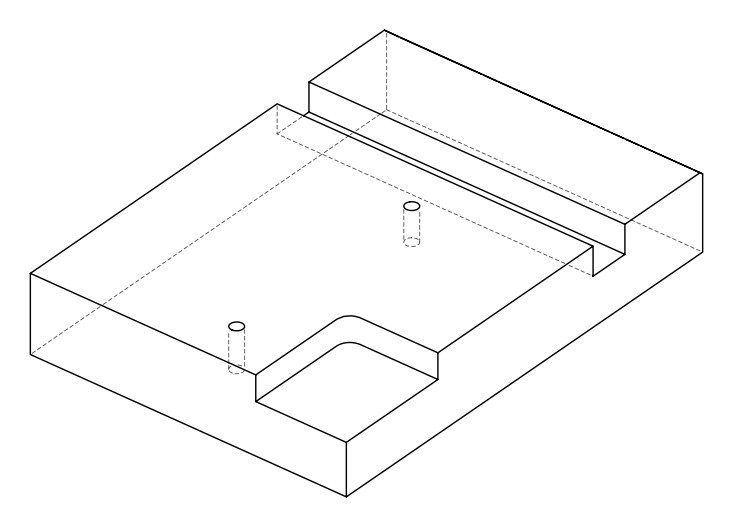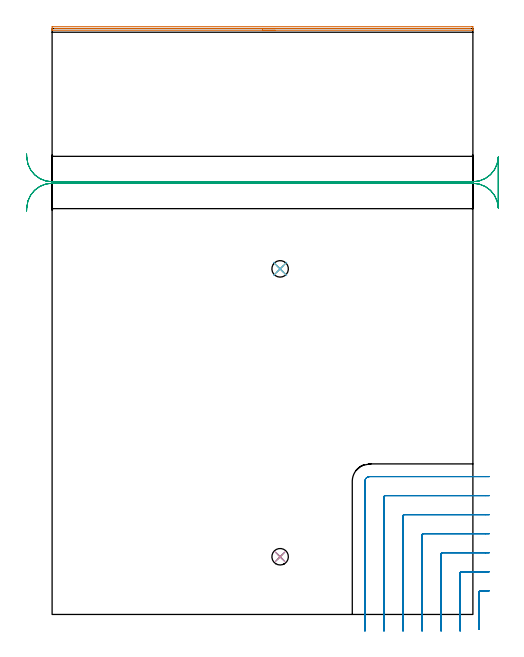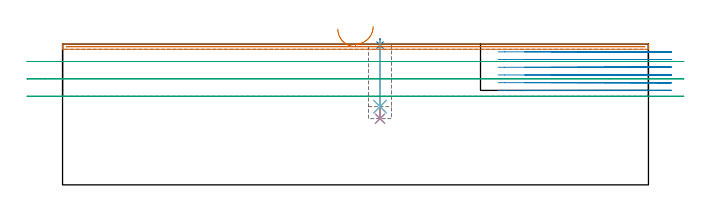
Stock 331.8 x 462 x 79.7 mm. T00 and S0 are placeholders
(PLAN: 9 operations, 7 tool changes, 23.4 min)
(1 SPOT_DRILL | STEP1POCKET | NXT0321_9005460120000 | 0.03 min | 3 mm3)
(2 SPOT_DRILL_1 | STEP1POCKET_1 | NXT0321_9005460120000 | 0.03 min | 2 mm3)
(3 DRILL_BLIND_HOLE_INTO_CENTER | STEP1POCKET | NXT0301_055 | 0.18 min | 2262 mm3)
(4 DRILL_TO_ENLARGE_BLIND_HOLE | STEP1POCKET | UGT0301_374 | 0.18 min | 3316 mm3)
(5 DRILL_BLIND_HOLE_INTO_CENTER_1 | STEP1POCKET_1 | NXT0301_055 | 0.15 min | 1887 mm3)
(6 DRILL_TO_ENLARGE_BLIND_HOLE_1 | STEP1POCKET_1 | UGT0301_374 | 0.15 min | 2792 mm3)
(7 AREA_MILL | FG_CHAMFER_SURFACE | UGT0205_001 | 5.44 min | 1395 mm3)
(8 MILL_CORNER_NOTCH_RECTANGULAR | CORNER_NOTCH_RECTANGULAR | UGT0201_136 | Follow Part, ap 5, ae 75% | 11.95 min | 294717 mm3)
(9 MILL_RECTANGULAR_SLOT | SLOT_RECTANGULAR | UGT0201_019 | Follow Part, ap 10, ae 75% | 5.33 min | 403499 mm3)
(TOOL NXT0321_9005460120000 | NC Spot Drill, 142deg, 12mm, Carbide, Uncoated | D12 PA142 FL30 Z2)
(TOOL NXT0301_055 | Carbide Drill 8.4mm [860.1-0840-042A1-MM 2214] | D8.4 PA140 FL61 Z2)
(TOOL UGT0301_374 | Twist Drill Flat Bottom 13 mm | D13 PA180 FL101 Z2)
(TOOL UGT0205_001 | Chamfer Mill 20 x 3 x 45 deg. | D20 FL50 Z2)
(TOOL UGT0201_136 | Carbide End Mill 20.0 | D20 FL30 Z4)
(TOOL UGT0201_019 | End mill 40 mm | D40 FL63 Z6)
(OP 1 SPOT_DRILL)
G17 G21 G94 G90
T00 M6
G54
G17 G0 G90 X179.8 Y45.5 S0 M3
G43 Z89.7 H0
G94 G81 G98 Z79.14 F250. R82.7
G80
M5
M2
(OP 2 SPOT_DRILL_1)
G17 G21 G94 G90
T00 M6
G54
G17 G0 G90 X179.8 Y272.5 S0 M3
G43 Z89.7 H0
G94 G81 G98 Z79.14 F250. R82.7
G80
M5
M2
(OP 3 DRILL_BLIND_HOLE_INTO_CENTER)
G17 G21 G94 G90
T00 M6
G54
G17 G0 G90 X179.8 Y45.5 S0 M3
G43 Z89.7 H1
G94 G81 G98 Z37.5 F250. R81.7
G80
M5
M2
(OP 4 DRILL_TO_ENLARGE_BLIND_HOLE)
G17 G21 G94 G90
T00 M6
G54
G17 G0 G90 X179.8 Y45.5 S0 M3
G43 Z89.7 H0
G94 G73 G98 Z37.5 F250. Q10.55 R81.7
G80
M5
M2
(OP 5 DRILL_BLIND_HOLE_INTO_CENTER_1)
G17 G21 G94 G90
T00 M6
G54
G17 G0 G90 X179.8 Y272.5 S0 M3
G43 Z89.7 H1
G94 G81 G98 Z44.3 F250. R81.7
G80
M5
M2
(OP 6 DRILL_TO_ENLARGE_BLIND_HOLE_1)
G17 G21 G94 G90
T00 M6
G54
G17 G0 G90 X179.8 Y272.5 S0 M3
G43 Z89.7 H0
G94 G73 G98 Z44.3 F250. Q11.8 R81.7
G80
M5
M2
(OP 7 AREA_MILL)
G17 G21 G94 G90
T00 M6
G54
G17 G0 G90 X175.9 Y460.6 S1061 M3
G43 Z89.7 H0
G94 G1 X175.862 Z88.828 F250.
X175.748 Z87.963
X175.559 Z87.112
X175.297 Z86.28
X174.963 Z85.474
X174.56 Z84.7
X174.091 Z83.964
X173.56 Z83.272
X172.971 Z82.629
X172.328 Z82.04
X171.636 Z81.508
X170.9 Z81.04
X170.126 Z80.637
X169.32 Z80.303
X168.488 Z80.041
X167.636 Z79.852
X166.772 Z79.738
X165.9 Z79.7
X0.172
X0.01 Y460.603 Z79.688
X0.006 Y460.643 Z79.648
X0. Y461.032 Z79.267
Y461.364 Z78.935
Y462.05 Z78.245
Y463.282 Z77.015
X0.002 Y463.491 Z76.805
X0.454 Y463.5 Z76.8
X331.181
X331.347 Y463.499 Z76.801
X331.798 Y463.491 Z76.805
X331.8 Y463.282 Z77.015
Y462.05 Z78.245
Y461.364 Z78.935
Y461.032 Z79.267
X331.794 Y460.643 Z79.648
X331.79 Y460.603 Z79.688
X331.628 Y460.6 Z79.7
X165.9
Y462.014 Z78.286
X3.335
X2.44 Y462.015 Z78.285
X2.406 Y462.017 Z78.283
X2.074 Y462.05 Z78.25
X2.373 Y462.083 Z78.217
X2.406 Y462.084 Z78.216
X3.263 Y462.086 Z78.214
X328.465
X329.36 Y462.085 Z78.215
X329.394 Y462.082 Z78.218
X329.726 Y462.05 Z78.25
X329.427 Y462.017 Z78.283
X329.394 Y462.016 Z78.284
X328.537 Y462.014 Z78.286
X165.9
X165.028 Z78.324
X164.163 Z78.438
X163.312 Z78.627
X162.48 Z78.889
X161.674 Z79.223
X160.9 Z79.626
X160.164 Z80.094
X159.472 Z80.625
X158.829 Z81.215
X158.24 Z81.858
X157.708 Z82.55
X157.24 Z83.286
X156.837 Z84.06
X156.503 Z84.866
X156.241 Z85.698
X156.052 Z86.549
X155.938 Z87.414
X155.9 Z88.286
G0 Z89.7
M5
M2
(OP 8 MILL_CORNER_NOTCH_RECTANGULAR)
G17 G21 G94 G90
T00 M6
G54
G17 G0 G90 X344.8 Y18.7 S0 M3
G43 Z89.7 H0
Z75.333
G94 G1 X341.8 F250.
X337.693 F500.
G3 X336.7 Y17.707 R1.
G1 Y-8.717
Y-11.717 F250.
G0 Z89.7
X344.8 Y33.7
Z75.333
G1 X341.8
X322.693 F500.
G3 X321.7 Y32.707 R1.
G1 Y-10.
Y-13. F250.
G0 Z89.7
X344.8 Y48.7
Z75.333
G1 X341.8
X307.694 F500.
G3 X306.7 Y47.706 R1.
G1 Y-10.
Y-13. F250.
G0 Z89.7
X344.8 Y63.7
Z75.333
G1 X341.8
X292.694 F500.
G3 X291.7 Y62.706 R1.
G1 Y-10.
Y-13. F250.
G0 Z89.7
X344.8 Y78.7
Z75.333
G1 X341.8
X277.695 F500.
G3 X276.7 Y77.705 R1.
G1 Y-10.
Y-13. F250.
G0 Z89.7
X344.8 Y93.7
Z75.333
G1 X341.8
X262.695 F500.
G3 X261.7 Y92.705 R1.
G1 Y-10.
Y-13. F250.
G0 Z89.7
X344.8 Y108.7
Z75.333
G1 X341.8
X250.4 F500.
G3 X246.7 Y105. R3.7
G1 Y-10.
Y-13. F250.
G0 Z89.7
X344.8 Y18.7
Z70.967
G1 X341.8
X337.693 F500.
G3 X336.7 Y17.707 R1.
G1 Y-8.717
Y-11.717 F250.
G0 Z89.7
X344.8 Y33.7
Z70.967
G1 X341.8
X322.693 F500.
G3 X321.7 Y32.707 R1.
G1 Y-10.
Y-13. F250.
G0 Z89.7
X344.8 Y48.7
Z70.967
G1 X341.8
X307.694 F500.
G3 X306.7 Y47.706 R1.
G1 Y-10.
Y-13. F250.
G0 Z89.7
X344.8 Y63.7
Z70.967
G1 X341.8
X292.694 F500.
G3 X291.7 Y62.706 R1.
G1 Y-10.
Y-13. F250.
G0 Z89.7
X344.8 Y78.7
Z70.967
G1 X341.8
X277.695 F500.
G3 X276.7 Y77.705 R1.
G1 Y-10.
Y-13. F250.
G0 Z89.7
X344.8 Y93.7
Z70.967
G1 X341.8
X262.695 F500.
G3 X261.7 Y92.705 R1.
G1 Y-10.
Y-13. F250.
G0 Z89.7
X344.8 Y108.7
Z70.967
G1 X341.8
X250.4 F500.
G3 X246.7 Y105. R3.7
G1 Y-10.
Y-13. F250.
G0 Z89.7
X344.8 Y18.7
Z66.6
G1 X341.8
X337.693 F500.
G3 X336.7 Y17.707 R1.
G1 Y-8.717
Y-11.717 F250.
G0 Z89.7
X344.8 Y33.7
Z66.6
G1 X341.8
X322.693 F500.
G3 X321.7 Y32.707 R1.
G1 Y-10.
Y-13. F250.
G0 Z89.7
X344.8 Y48.7
Z66.6
G1 X341.8
X307.694 F500.
G3 X306.7 Y47.706 R1.
G1 Y-10.
Y-13. F250.
G0 Z89.7
X344.8 Y63.7
Z66.6
G1 X341.8
X292.694 F500.
G3 X291.7 Y62.706 R1.
G1 Y-10.
Y-13. F250.
G0 Z89.7
X344.8 Y78.7
Z66.6
G1 X341.8
X277.695 F500.
G3 X276.7 Y77.705 R1.
G1 Y-10.
Y-13. F250.
G0 Z89.7
X344.8 Y93.7
Z66.6
G1 X341.8
X262.695 F500.
G3 X261.7 Y92.705 R1.
G1 Y-10.
Y-13. F250.
G0 Z89.7
X344.8 Y108.7
Z66.6
G1 X341.8
X250.4 F500.
G3 X246.7 Y105. R3.7
G1 Y-10.
Y-13. F250.
G0 Z89.7
X344.8 Y18.7
Z62.233
G1 X341.8
X337.693 F500.
G3 X336.7 Y17.707 R1.
G1 Y-8.717
Y-11.717 F250.
G0 Z89.7
X344.8 Y33.7
Z62.233
G1 X341.8
X322.693 F500.
G3 X321.7 Y32.707 R1.
G1 Y-10.
Y-13. F250.
G0 Z89.7
X344.8 Y48.7
Z62.233
G1 X341.8
X307.694 F500.
G3 X306.7 Y47.706 R1.
G1 Y-10.
Y-13. F250.
G0 Z89.7
X344.8 Y63.7
Z62.233
G1 X341.8
X292.694 F500.
G3 X291.7 Y62.706 R1.
G1 Y-10.
Y-13. F250.
G0 Z89.7
X344.8 Y78.7
Z62.233
G1 X341.8
X277.695 F500.
G3 X276.7 Y77.705 R1.
G1 Y-10.
Y-13. F250.
G0 Z89.7
X344.8 Y93.7
Z62.233
G1 X341.8
X262.695 F500.
G3 X261.7 Y92.705 R1.
G1 Y-10.
Y-13. F250.
G0 Z89.7
X344.8 Y108.7
Z62.233
G1 X341.8
X250.4 F500.
G3 X246.7 Y105. R3.7
G1 Y-10.
Y-13. F250.
G0 Z89.7
X344.8 Y18.7
Z57.867
G1 X341.8
X337.693 F500.
G3 X336.7 Y17.707 R1.
G1 Y-8.717
Y-11.717 F250.
G0 Z89.7
X344.8 Y33.7
Z57.867
G1 X341.8
X322.693 F500.
G3 X321.7 Y32.707 R1.
G1 Y-10.
Y-13. F250.
G0 Z89.7
X344.8 Y48.7
Z57.867
G1 X341.8
X307.694 F500.
G3 X306.7 Y47.706 R1.
G1 Y-10.
Y-13. F250.
G0 Z89.7
X344.8 Y63.7
Z57.867
G1 X341.8
X292.694 F500.
G3 X291.7 Y62.706 R1.
G1 Y-10.
Y-13. F250.
G0 Z89.7
X344.8 Y78.7
Z57.867
G1 X341.8
X277.695 F500.
G3 X276.7 Y77.705 R1.
G1 Y-10.
Y-13. F250.
G0 Z89.7
X344.8 Y93.7
Z57.867
G1 X341.8
X262.695 F500.
G3 X261.7 Y92.705 R1.
G1 Y-10.
Y-13. F250.
G0 Z89.7
X344.8 Y108.7
Z57.867
G1 X341.8
X250.4 F500.
G3 X246.7 Y105. R3.7
G1 Y-10.
Y-13. F250.
G0 Z89.7
X344.8 Y18.7
Z53.5
G1 X341.8
X337.693 F500.
G3 X336.7 Y17.707 R1.
G1 Y-8.717
Y-11.717 F250.
G0 Z89.7
X344.8 Y33.7
Z53.5
G1 X341.8
X322.693 F500.
G3 X321.7 Y32.707 R1.
G1 Y-10.
Y-13. F250.
G0 Z89.7
X344.8 Y48.7
Z53.5
G1 X341.8
X307.694 F500.
G3 X306.7 Y47.706 R1.
G1 Y-10.
Y-13. F250.
G0 Z89.7
X344.8 Y63.7
Z53.5
G1 X341.8
X292.694 F500.
G3 X291.7 Y62.706 R1.
G1 Y-10.
Y-13. F250.
G0 Z89.7
X344.8 Y78.7
Z53.5
G1 X341.8
X277.695 F500.
G3 X276.7 Y77.705 R1.
G1 Y-10.
Y-13. F250.
G0 Z89.7
X344.8 Y93.7
Z53.5
G1 X341.8
X262.695 F500.
G3 X261.7 Y92.705 R1.
G1 Y-10.
Y-13. F250.
G0 Z89.7
X344.8 Y108.7
Z53.5
G1 X341.8
X250.4 F500.
G3 X246.7 Y105. R3.7
G1 Y-10.
Y-13. F250.
G0 Z89.7
M5
M2
(OP 9 MILL_RECTANGULAR_SLOT)
G17 G21 G94 G90
T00 M6
G54
G17 G0 G90 X-20.134 Y318.1 S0 M3
G43 Z89.7 H0
Z69.867
G94 G1 X-19.97 Y321.095 F250.
G2 X-0.32 Y339.997 R20. F500.
X0. Y340. R20. F427.
G1 X309.68
X331.8 F500.
G2 X351.79 Y320.632 R20.
G1 X351.8
Y360.568
X351.79
G2 X331.8 Y341.2 R20.
G1 X0.
G2 X-19.97 Y360.105 R20.
G1 X-20.134 Y363.1 F250.
G0 Y318.1 Z60.033
G1 X-19.97 Y321.095
G2 X-9.868 Y337.396 R20. F500.
X0. Y340. R20. F449.
G1 X309.68
X331.8 F500.
G2 X351.79 Y320.632 R20.
G1 X351.8
Y360.568
X351.79
G2 X331.8 Y341.2 R20.
G1 X0.
G2 X-19.97 Y360.105 R20.
G1 X-20.134 Y363.1 F250.
G0 Y318.1 Z50.2
G1 X-19.97 Y321.095
G2 X-0.32 Y339.997 R20. F500.
X0. Y340. R20. F427.
G1 X309.68
X331.8 F500.
G2 X351.79 Y320.632 R20.
G1 X351.8
Y360.568
X351.79
G2 X331.8 Y341.2 R20.
G1 X0.
G2 X-19.97 Y360.105 R20.
G1 X-20.134 Y363.1 F250.
G0 Z89.7
M5
M2
